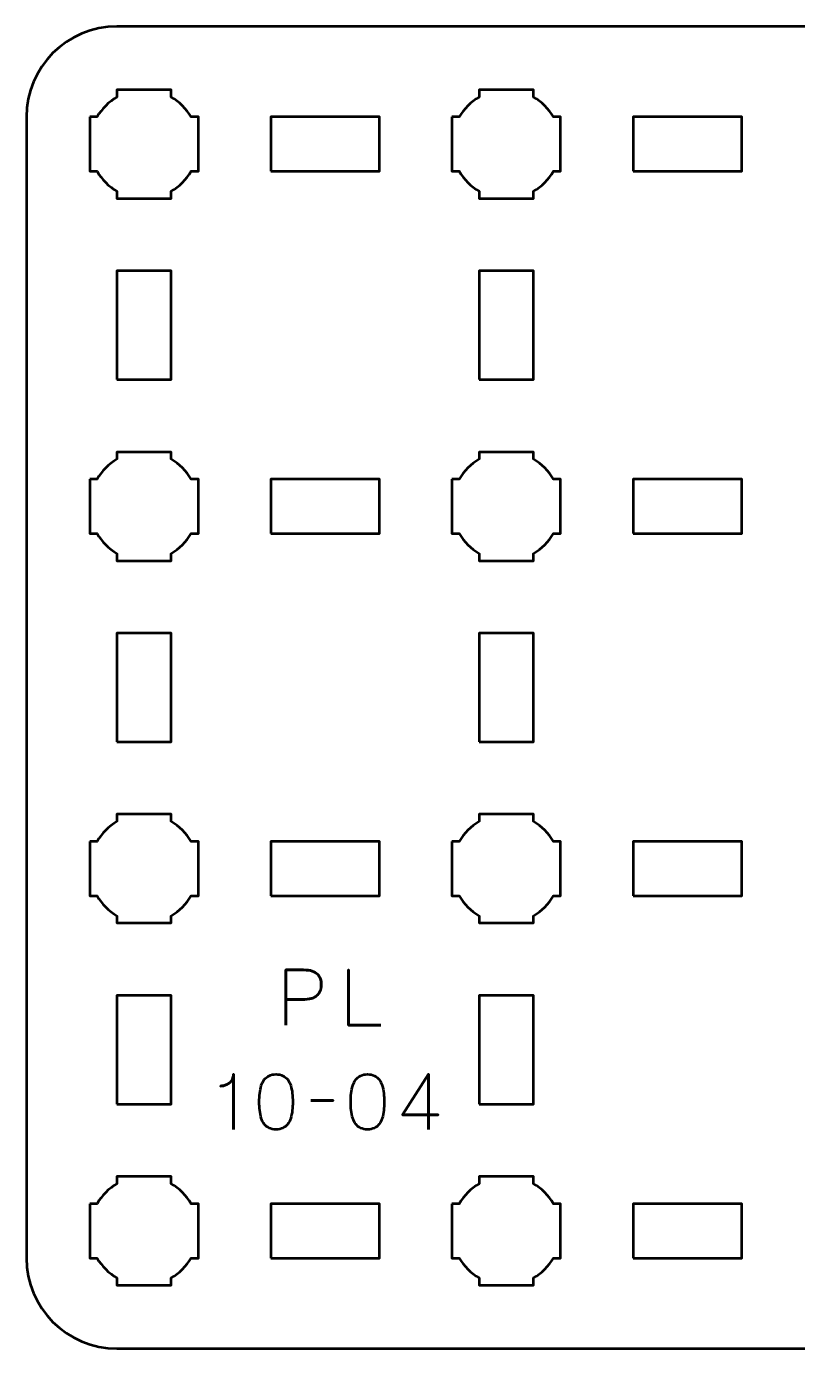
# Model space of a CAD drawing. Header units: centimetres. Extents: x -20.1 to -0.8, y -18.5 to -11.2.
# Drawn here: x -20.15 to -15.89, y -18.5 to -11.2 of the extents above; entities that cross this region are included whole.
import ezdxf

# ---------------------------------------------------------------- set-up
doc = ezdxf.new("R2010")
doc.units = ezdxf.units.CM
doc.header["$MEASUREMENT"] = 0
doc.layers.add('Layer 1', color=7, linetype='Continuous')

msp = doc.modelspace()

# ---------------------------------------------------------------- linework, layer by layer
at = {"layer": 'Layer 1', "lineweight": 53}
for points in [[(-18.8, -12), (-18.2, -12), (-18.2, -11.7), (-18.8, -11.7), (-18.8, -12)], [(-16.8, -12), (-16.2, -12), (-16.2, -11.7), (-16.8, -11.7), (-16.8, -12)], [(-19.65, -13.15), (-19.35, -13.15), (-19.35, -12.55), (-19.65, -12.55), (-19.65, -13.15)], [(-17.65, -13.15), (-17.35, -13.15), (-17.35, -12.55), (-17.65, -12.55), (-17.65, -13.15)], [(-18.8, -14), (-18.2, -14), (-18.2, -13.7), (-18.8, -13.7), (-18.8, -14)], [(-16.8, -14), (-16.2, -14), (-16.2, -13.7), (-16.8, -13.7), (-16.8, -14)], [(-19.65, -15.15), (-19.35, -15.15), (-19.35, -14.55), (-19.65, -14.55), (-19.65, -15.15)], [(-17.65, -15.15), (-17.35, -15.15), (-17.35, -14.55), (-17.65, -14.55), (-17.65, -15.15)], [(-18.8, -16), (-18.2, -16), (-18.2, -15.7), (-18.8, -15.7), (-18.8, -16)], [(-16.8, -16), (-16.2, -16), (-16.2, -15.7), (-16.8, -15.7), (-16.8, -16)], [(-19.65, -17.15), (-19.35, -17.15), (-19.35, -16.55), (-19.65, -16.55), (-19.65, -17.15)], [(-17.65, -17.15), (-17.35, -17.15), (-17.35, -16.55), (-17.65, -16.55), (-17.65, -17.15)], [(-18.8, -18), (-18.2, -18), (-18.2, -17.7), (-18.8, -17.7), (-18.8, -18)], [(-16.8, -18), (-16.2, -18), (-16.2, -17.7), (-16.8, -17.7), (-16.8, -18)]]:
    msp.add_lwpolyline(points, close=True, dxfattribs=at)
for points, knots in [([(-20.15, -18), (-20.15, -18), (-20.15, -11.7), (-20.15, -11.7), (-20.15, -11.7), (-20.15, -11.42391), (-19.92609, -11.2), (-19.65, -11.2), (-19.65, -11.2), (-19.65, -11.2), (-1.35, -11.2), (-1.35, -11.2), (-1.35, -11.2), (-1.07391, -11.2), (-0.85, -11.42391), (-0.85, -11.7), (-0.85, -11.7), (-0.85, -11.7), (-0.85, -18), (-0.85, -18), (-0.85, -18), (-0.85, -18.27609), (-1.07391, -18.5), (-1.35, -18.5), (-1.35, -18.5), (-1.35, -18.5), (-19.65, -18.5), (-19.65, -18.5), (-19.65, -18.5), (-19.92609, -18.5), (-20.15, -18.27609), (-20.15, -18)], [0, 0, 0, 0, 0.125, 0.125, 0.125, 0.125, 0.25, 0.25, 0.25, 0.25, 0.375, 0.375, 0.375, 0.375, 0.5, 0.5, 0.5, 0.5, 0.625, 0.625, 0.625, 0.625, 0.75, 0.75, 0.75, 0.75, 0.875, 0.875, 0.875, 0.875, 1, 1, 1, 1]), ([(-19.8, -11.7), (-19.8, -11.7), (-19.75985, -11.7), (-19.75985, -11.7), (-19.75985, -11.7), (-19.7335, -11.65447), (-19.69553, -11.6165), (-19.65, -11.59015), (-19.65, -11.59015), (-19.65, -11.59015), (-19.65, -11.55), (-19.65, -11.55), (-19.65, -11.55), (-19.65, -11.55), (-19.5, -11.55), (-19.5, -11.55), (-19.5, -11.55), (-19.5, -11.55), (-19.35, -11.55), (-19.35, -11.55), (-19.35, -11.55), (-19.35, -11.55), (-19.35, -11.59015), (-19.35, -11.59015), (-19.35, -11.59015), (-19.30447, -11.6165), (-19.2665, -11.65447), (-19.24015, -11.7), (-19.24015, -11.7), (-19.24015, -11.7), (-19.2, -11.7), (-19.2, -11.7), (-19.2, -11.7), (-19.2, -11.7), (-19.2, -11.85), (-19.2, -11.85), (-19.2, -11.85), (-19.2, -11.85), (-19.2, -12), (-19.2, -12), (-19.2, -12), (-19.2, -12), (-19.24015, -12), (-19.24015, -12), (-19.24015, -12), (-19.2665, -12.04553), (-19.30447, -12.0835), (-19.35, -12.10985), (-19.35, -12.10985), (-19.35, -12.10985), (-19.35, -12.15), (-19.35, -12.15), (-19.35, -12.15), (-19.35, -12.15), (-19.5, -12.15), (-19.5, -12.15), (-19.5, -12.15), (-19.5, -12.15), (-19.65, -12.15), (-19.65, -12.15), (-19.65, -12.15), (-19.65, -12.15), (-19.65, -12.10985), (-19.65, -12.10985), (-19.65, -12.10985), (-19.69553, -12.0835), (-19.7335, -12.04553), (-19.75985, -12), (-19.75985, -12), (-19.75985, -12), (-19.8, -12), (-19.8, -12), (-19.8, -12), (-19.8, -12), (-19.8, -11.85), (-19.8, -11.85), (-19.8, -11.85), (-19.8, -11.85), (-19.8, -11.7), (-19.8, -11.7)], [0, 0, 0, 0, 0.05, 0.05, 0.05, 0.05, 0.1, 0.1, 0.1, 0.1, 0.15, 0.15, 0.15, 0.15, 0.2, 0.2, 0.2, 0.2, 0.25, 0.25, 0.25, 0.25, 0.3, 0.3, 0.3, 0.3, 0.35, 0.35, 0.35, 0.35, 0.4, 0.4, 0.4, 0.4, 0.45, 0.45, 0.45, 0.45, 0.5, 0.5, 0.5, 0.5, 0.55, 0.55, 0.55, 0.55, 0.6, 0.6, 0.6, 0.6, 0.65, 0.65, 0.65, 0.65, 0.7, 0.7, 0.7, 0.7, 0.75, 0.75, 0.75, 0.75, 0.8, 0.8, 0.8, 0.8, 0.85, 0.85, 0.85, 0.85, 0.9, 0.9, 0.9, 0.9, 0.95, 0.95, 0.95, 0.95, 1, 1, 1, 1]), ([(-17.8, -11.7), (-17.8, -11.7), (-17.75985, -11.7), (-17.75985, -11.7), (-17.75985, -11.7), (-17.7335, -11.65447), (-17.69553, -11.6165), (-17.65, -11.59015), (-17.65, -11.59015), (-17.65, -11.59015), (-17.65, -11.55), (-17.65, -11.55), (-17.65, -11.55), (-17.65, -11.55), (-17.5, -11.55), (-17.5, -11.55), (-17.5, -11.55), (-17.5, -11.55), (-17.35, -11.55), (-17.35, -11.55), (-17.35, -11.55), (-17.35, -11.55), (-17.35, -11.59015), (-17.35, -11.59015), (-17.35, -11.59015), (-17.30447, -11.6165), (-17.2665, -11.65447), (-17.24015, -11.7), (-17.24015, -11.7), (-17.24015, -11.7), (-17.2, -11.7), (-17.2, -11.7), (-17.2, -11.7), (-17.2, -11.7), (-17.2, -11.85), (-17.2, -11.85), (-17.2, -11.85), (-17.2, -11.85), (-17.2, -12), (-17.2, -12), (-17.2, -12), (-17.2, -12), (-17.24015, -12), (-17.24015, -12), (-17.24015, -12), (-17.2665, -12.04553), (-17.30447, -12.0835), (-17.35, -12.10985), (-17.35, -12.10985), (-17.35, -12.10985), (-17.35, -12.15), (-17.35, -12.15), (-17.35, -12.15), (-17.35, -12.15), (-17.5, -12.15), (-17.5, -12.15), (-17.5, -12.15), (-17.5, -12.15), (-17.65, -12.15), (-17.65, -12.15), (-17.65, -12.15), (-17.65, -12.15), (-17.65, -12.10985), (-17.65, -12.10985), (-17.65, -12.10985), (-17.69553, -12.0835), (-17.7335, -12.04553), (-17.75985, -12), (-17.75985, -12), (-17.75985, -12), (-17.8, -12), (-17.8, -12), (-17.8, -12), (-17.8, -12), (-17.8, -11.85), (-17.8, -11.85), (-17.8, -11.85), (-17.8, -11.85), (-17.8, -11.7), (-17.8, -11.7)], [0, 0, 0, 0, 0.05, 0.05, 0.05, 0.05, 0.1, 0.1, 0.1, 0.1, 0.15, 0.15, 0.15, 0.15, 0.2, 0.2, 0.2, 0.2, 0.25, 0.25, 0.25, 0.25, 0.3, 0.3, 0.3, 0.3, 0.35, 0.35, 0.35, 0.35, 0.4, 0.4, 0.4, 0.4, 0.45, 0.45, 0.45, 0.45, 0.5, 0.5, 0.5, 0.5, 0.55, 0.55, 0.55, 0.55, 0.6, 0.6, 0.6, 0.6, 0.65, 0.65, 0.65, 0.65, 0.7, 0.7, 0.7, 0.7, 0.75, 0.75, 0.75, 0.75, 0.8, 0.8, 0.8, 0.8, 0.85, 0.85, 0.85, 0.85, 0.9, 0.9, 0.9, 0.9, 0.95, 0.95, 0.95, 0.95, 1, 1, 1, 1]), ([(-19.8, -13.7), (-19.8, -13.7), (-19.75985, -13.7), (-19.75985, -13.7), (-19.75985, -13.7), (-19.7335, -13.65447), (-19.69553, -13.6165), (-19.65, -13.59015), (-19.65, -13.59015), (-19.65, -13.59015), (-19.65, -13.55), (-19.65, -13.55), (-19.65, -13.55), (-19.65, -13.55), (-19.5, -13.55), (-19.5, -13.55), (-19.5, -13.55), (-19.5, -13.55), (-19.35, -13.55), (-19.35, -13.55), (-19.35, -13.55), (-19.35, -13.55), (-19.35, -13.59015), (-19.35, -13.59015), (-19.35, -13.59015), (-19.30447, -13.6165), (-19.2665, -13.65447), (-19.24015, -13.7), (-19.24015, -13.7), (-19.24015, -13.7), (-19.2, -13.7), (-19.2, -13.7), (-19.2, -13.7), (-19.2, -13.7), (-19.2, -13.85), (-19.2, -13.85), (-19.2, -13.85), (-19.2, -13.85), (-19.2, -14), (-19.2, -14), (-19.2, -14), (-19.2, -14), (-19.24015, -14), (-19.24015, -14), (-19.24015, -14), (-19.2665, -14.04553), (-19.30447, -14.0835), (-19.35, -14.10985), (-19.35, -14.10985), (-19.35, -14.10985), (-19.35, -14.15), (-19.35, -14.15), (-19.35, -14.15), (-19.35, -14.15), (-19.5, -14.15), (-19.5, -14.15), (-19.5, -14.15), (-19.5, -14.15), (-19.65, -14.15), (-19.65, -14.15), (-19.65, -14.15), (-19.65, -14.15), (-19.65, -14.10985), (-19.65, -14.10985), (-19.65, -14.10985), (-19.69553, -14.0835), (-19.7335, -14.04553), (-19.75985, -14), (-19.75985, -14), (-19.75985, -14), (-19.8, -14), (-19.8, -14), (-19.8, -14), (-19.8, -14), (-19.8, -13.85), (-19.8, -13.85), (-19.8, -13.85), (-19.8, -13.85), (-19.8, -13.7), (-19.8, -13.7)], [0, 0, 0, 0, 0.05, 0.05, 0.05, 0.05, 0.1, 0.1, 0.1, 0.1, 0.15, 0.15, 0.15, 0.15, 0.2, 0.2, 0.2, 0.2, 0.25, 0.25, 0.25, 0.25, 0.3, 0.3, 0.3, 0.3, 0.35, 0.35, 0.35, 0.35, 0.4, 0.4, 0.4, 0.4, 0.45, 0.45, 0.45, 0.45, 0.5, 0.5, 0.5, 0.5, 0.55, 0.55, 0.55, 0.55, 0.6, 0.6, 0.6, 0.6, 0.65, 0.65, 0.65, 0.65, 0.7, 0.7, 0.7, 0.7, 0.75, 0.75, 0.75, 0.75, 0.8, 0.8, 0.8, 0.8, 0.85, 0.85, 0.85, 0.85, 0.9, 0.9, 0.9, 0.9, 0.95, 0.95, 0.95, 0.95, 1, 1, 1, 1]), ([(-17.8, -13.7), (-17.8, -13.7), (-17.75985, -13.7), (-17.75985, -13.7), (-17.75985, -13.7), (-17.7335, -13.65447), (-17.69553, -13.6165), (-17.65, -13.59015), (-17.65, -13.59015), (-17.65, -13.59015), (-17.65, -13.55), (-17.65, -13.55), (-17.65, -13.55), (-17.65, -13.55), (-17.5, -13.55), (-17.5, -13.55), (-17.5, -13.55), (-17.5, -13.55), (-17.35, -13.55), (-17.35, -13.55), (-17.35, -13.55), (-17.35, -13.55), (-17.35, -13.59015), (-17.35, -13.59015), (-17.35, -13.59015), (-17.30447, -13.6165), (-17.2665, -13.65447), (-17.24015, -13.7), (-17.24015, -13.7), (-17.24015, -13.7), (-17.2, -13.7), (-17.2, -13.7), (-17.2, -13.7), (-17.2, -13.7), (-17.2, -13.85), (-17.2, -13.85), (-17.2, -13.85), (-17.2, -13.85), (-17.2, -14), (-17.2, -14), (-17.2, -14), (-17.2, -14), (-17.24015, -14), (-17.24015, -14), (-17.24015, -14), (-17.2665, -14.04553), (-17.30447, -14.0835), (-17.35, -14.10985), (-17.35, -14.10985), (-17.35, -14.10985), (-17.35, -14.15), (-17.35, -14.15), (-17.35, -14.15), (-17.35, -14.15), (-17.5, -14.15), (-17.5, -14.15), (-17.5, -14.15), (-17.5, -14.15), (-17.65, -14.15), (-17.65, -14.15), (-17.65, -14.15), (-17.65, -14.15), (-17.65, -14.10985), (-17.65, -14.10985), (-17.65, -14.10985), (-17.69553, -14.0835), (-17.7335, -14.04553), (-17.75985, -14), (-17.75985, -14), (-17.75985, -14), (-17.8, -14), (-17.8, -14), (-17.8, -14), (-17.8, -14), (-17.8, -13.85), (-17.8, -13.85), (-17.8, -13.85), (-17.8, -13.85), (-17.8, -13.7), (-17.8, -13.7)], [0, 0, 0, 0, 0.05, 0.05, 0.05, 0.05, 0.1, 0.1, 0.1, 0.1, 0.15, 0.15, 0.15, 0.15, 0.2, 0.2, 0.2, 0.2, 0.25, 0.25, 0.25, 0.25, 0.3, 0.3, 0.3, 0.3, 0.35, 0.35, 0.35, 0.35, 0.4, 0.4, 0.4, 0.4, 0.45, 0.45, 0.45, 0.45, 0.5, 0.5, 0.5, 0.5, 0.55, 0.55, 0.55, 0.55, 0.6, 0.6, 0.6, 0.6, 0.65, 0.65, 0.65, 0.65, 0.7, 0.7, 0.7, 0.7, 0.75, 0.75, 0.75, 0.75, 0.8, 0.8, 0.8, 0.8, 0.85, 0.85, 0.85, 0.85, 0.9, 0.9, 0.9, 0.9, 0.95, 0.95, 0.95, 0.95, 1, 1, 1, 1]), ([(-19.8, -15.7), (-19.8, -15.7), (-19.75985, -15.7), (-19.75985, -15.7), (-19.75985, -15.7), (-19.7335, -15.65447), (-19.69553, -15.6165), (-19.65, -15.59015), (-19.65, -15.59015), (-19.65, -15.59015), (-19.65, -15.55), (-19.65, -15.55), (-19.65, -15.55), (-19.65, -15.55), (-19.5, -15.55), (-19.5, -15.55), (-19.5, -15.55), (-19.5, -15.55), (-19.35, -15.55), (-19.35, -15.55), (-19.35, -15.55), (-19.35, -15.55), (-19.35, -15.59015), (-19.35, -15.59015), (-19.35, -15.59015), (-19.30447, -15.6165), (-19.2665, -15.65447), (-19.24015, -15.7), (-19.24015, -15.7), (-19.24015, -15.7), (-19.2, -15.7), (-19.2, -15.7), (-19.2, -15.7), (-19.2, -15.7), (-19.2, -15.85), (-19.2, -15.85), (-19.2, -15.85), (-19.2, -15.85), (-19.2, -16), (-19.2, -16), (-19.2, -16), (-19.2, -16), (-19.24015, -16), (-19.24015, -16), (-19.24015, -16), (-19.2665, -16.04553), (-19.30447, -16.0835), (-19.35, -16.10985), (-19.35, -16.10985), (-19.35, -16.10985), (-19.35, -16.15), (-19.35, -16.15), (-19.35, -16.15), (-19.35, -16.15), (-19.5, -16.15), (-19.5, -16.15), (-19.5, -16.15), (-19.5, -16.15), (-19.65, -16.15), (-19.65, -16.15), (-19.65, -16.15), (-19.65, -16.15), (-19.65, -16.10985), (-19.65, -16.10985), (-19.65, -16.10985), (-19.69553, -16.0835), (-19.7335, -16.04553), (-19.75985, -16), (-19.75985, -16), (-19.75985, -16), (-19.8, -16), (-19.8, -16), (-19.8, -16), (-19.8, -16), (-19.8, -15.85), (-19.8, -15.85), (-19.8, -15.85), (-19.8, -15.85), (-19.8, -15.7), (-19.8, -15.7)], [0, 0, 0, 0, 0.05, 0.05, 0.05, 0.05, 0.1, 0.1, 0.1, 0.1, 0.15, 0.15, 0.15, 0.15, 0.2, 0.2, 0.2, 0.2, 0.25, 0.25, 0.25, 0.25, 0.3, 0.3, 0.3, 0.3, 0.35, 0.35, 0.35, 0.35, 0.4, 0.4, 0.4, 0.4, 0.45, 0.45, 0.45, 0.45, 0.5, 0.5, 0.5, 0.5, 0.55, 0.55, 0.55, 0.55, 0.6, 0.6, 0.6, 0.6, 0.65, 0.65, 0.65, 0.65, 0.7, 0.7, 0.7, 0.7, 0.75, 0.75, 0.75, 0.75, 0.8, 0.8, 0.8, 0.8, 0.85, 0.85, 0.85, 0.85, 0.9, 0.9, 0.9, 0.9, 0.95, 0.95, 0.95, 0.95, 1, 1, 1, 1]), ([(-17.8, -15.7), (-17.8, -15.7), (-17.75985, -15.7), (-17.75985, -15.7), (-17.75985, -15.7), (-17.7335, -15.65447), (-17.69553, -15.6165), (-17.65, -15.59015), (-17.65, -15.59015), (-17.65, -15.59015), (-17.65, -15.55), (-17.65, -15.55), (-17.65, -15.55), (-17.65, -15.55), (-17.5, -15.55), (-17.5, -15.55), (-17.5, -15.55), (-17.5, -15.55), (-17.35, -15.55), (-17.35, -15.55), (-17.35, -15.55), (-17.35, -15.55), (-17.35, -15.59015), (-17.35, -15.59015), (-17.35, -15.59015), (-17.30447, -15.6165), (-17.2665, -15.65447), (-17.24015, -15.7), (-17.24015, -15.7), (-17.24015, -15.7), (-17.2, -15.7), (-17.2, -15.7), (-17.2, -15.7), (-17.2, -15.7), (-17.2, -15.85), (-17.2, -15.85), (-17.2, -15.85), (-17.2, -15.85), (-17.2, -16), (-17.2, -16), (-17.2, -16), (-17.2, -16), (-17.24015, -16), (-17.24015, -16), (-17.24015, -16), (-17.2665, -16.04553), (-17.30447, -16.0835), (-17.35, -16.10985), (-17.35, -16.10985), (-17.35, -16.10985), (-17.35, -16.15), (-17.35, -16.15), (-17.35, -16.15), (-17.35, -16.15), (-17.5, -16.15), (-17.5, -16.15), (-17.5, -16.15), (-17.5, -16.15), (-17.65, -16.15), (-17.65, -16.15), (-17.65, -16.15), (-17.65, -16.15), (-17.65, -16.10985), (-17.65, -16.10985), (-17.65, -16.10985), (-17.69553, -16.0835), (-17.7335, -16.04553), (-17.75985, -16), (-17.75985, -16), (-17.75985, -16), (-17.8, -16), (-17.8, -16), (-17.8, -16), (-17.8, -16), (-17.8, -15.85), (-17.8, -15.85), (-17.8, -15.85), (-17.8, -15.85), (-17.8, -15.7), (-17.8, -15.7)], [0, 0, 0, 0, 0.05, 0.05, 0.05, 0.05, 0.1, 0.1, 0.1, 0.1, 0.15, 0.15, 0.15, 0.15, 0.2, 0.2, 0.2, 0.2, 0.25, 0.25, 0.25, 0.25, 0.3, 0.3, 0.3, 0.3, 0.35, 0.35, 0.35, 0.35, 0.4, 0.4, 0.4, 0.4, 0.45, 0.45, 0.45, 0.45, 0.5, 0.5, 0.5, 0.5, 0.55, 0.55, 0.55, 0.55, 0.6, 0.6, 0.6, 0.6, 0.65, 0.65, 0.65, 0.65, 0.7, 0.7, 0.7, 0.7, 0.75, 0.75, 0.75, 0.75, 0.8, 0.8, 0.8, 0.8, 0.85, 0.85, 0.85, 0.85, 0.9, 0.9, 0.9, 0.9, 0.95, 0.95, 0.95, 0.95, 1, 1, 1, 1]), ([(-19.8, -17.7), (-19.8, -17.7), (-19.75985, -17.7), (-19.75985, -17.7), (-19.75985, -17.7), (-19.7335, -17.65447), (-19.69553, -17.6165), (-19.65, -17.59015), (-19.65, -17.59015), (-19.65, -17.59015), (-19.65, -17.55), (-19.65, -17.55), (-19.65, -17.55), (-19.65, -17.55), (-19.5, -17.55), (-19.5, -17.55), (-19.5, -17.55), (-19.5, -17.55), (-19.35, -17.55), (-19.35, -17.55), (-19.35, -17.55), (-19.35, -17.55), (-19.35, -17.59015), (-19.35, -17.59015), (-19.35, -17.59015), (-19.30447, -17.6165), (-19.2665, -17.65447), (-19.24015, -17.7), (-19.24015, -17.7), (-19.24015, -17.7), (-19.2, -17.7), (-19.2, -17.7), (-19.2, -17.7), (-19.2, -17.7), (-19.2, -17.85), (-19.2, -17.85), (-19.2, -17.85), (-19.2, -17.85), (-19.2, -18), (-19.2, -18), (-19.2, -18), (-19.2, -18), (-19.24015, -18), (-19.24015, -18), (-19.24015, -18), (-19.2665, -18.04553), (-19.30447, -18.0835), (-19.35, -18.10985), (-19.35, -18.10985), (-19.35, -18.10985), (-19.35, -18.15), (-19.35, -18.15), (-19.35, -18.15), (-19.35, -18.15), (-19.5, -18.15), (-19.5, -18.15), (-19.5, -18.15), (-19.5, -18.15), (-19.65, -18.15), (-19.65, -18.15), (-19.65, -18.15), (-19.65, -18.15), (-19.65, -18.10985), (-19.65, -18.10985), (-19.65, -18.10985), (-19.69553, -18.0835), (-19.7335, -18.04553), (-19.75985, -18), (-19.75985, -18), (-19.75985, -18), (-19.8, -18), (-19.8, -18), (-19.8, -18), (-19.8, -18), (-19.8, -17.85), (-19.8, -17.85), (-19.8, -17.85), (-19.8, -17.85), (-19.8, -17.7), (-19.8, -17.7)], [0, 0, 0, 0, 0.05, 0.05, 0.05, 0.05, 0.1, 0.1, 0.1, 0.1, 0.15, 0.15, 0.15, 0.15, 0.2, 0.2, 0.2, 0.2, 0.25, 0.25, 0.25, 0.25, 0.3, 0.3, 0.3, 0.3, 0.35, 0.35, 0.35, 0.35, 0.4, 0.4, 0.4, 0.4, 0.45, 0.45, 0.45, 0.45, 0.5, 0.5, 0.5, 0.5, 0.55, 0.55, 0.55, 0.55, 0.6, 0.6, 0.6, 0.6, 0.65, 0.65, 0.65, 0.65, 0.7, 0.7, 0.7, 0.7, 0.75, 0.75, 0.75, 0.75, 0.8, 0.8, 0.8, 0.8, 0.85, 0.85, 0.85, 0.85, 0.9, 0.9, 0.9, 0.9, 0.95, 0.95, 0.95, 0.95, 1, 1, 1, 1]), ([(-17.8, -17.7), (-17.8, -17.7), (-17.75985, -17.7), (-17.75985, -17.7), (-17.75985, -17.7), (-17.7335, -17.65447), (-17.69553, -17.6165), (-17.65, -17.59015), (-17.65, -17.59015), (-17.65, -17.59015), (-17.65, -17.55), (-17.65, -17.55), (-17.65, -17.55), (-17.65, -17.55), (-17.5, -17.55), (-17.5, -17.55), (-17.5, -17.55), (-17.5, -17.55), (-17.35, -17.55), (-17.35, -17.55), (-17.35, -17.55), (-17.35, -17.55), (-17.35, -17.59015), (-17.35, -17.59015), (-17.35, -17.59015), (-17.30447, -17.6165), (-17.2665, -17.65447), (-17.24015, -17.7), (-17.24015, -17.7), (-17.24015, -17.7), (-17.2, -17.7), (-17.2, -17.7), (-17.2, -17.7), (-17.2, -17.7), (-17.2, -17.85), (-17.2, -17.85), (-17.2, -17.85), (-17.2, -17.85), (-17.2, -18), (-17.2, -18), (-17.2, -18), (-17.2, -18), (-17.24015, -18), (-17.24015, -18), (-17.24015, -18), (-17.2665, -18.04553), (-17.30447, -18.0835), (-17.35, -18.10985), (-17.35, -18.10985), (-17.35, -18.10985), (-17.35, -18.15), (-17.35, -18.15), (-17.35, -18.15), (-17.35, -18.15), (-17.5, -18.15), (-17.5, -18.15), (-17.5, -18.15), (-17.5, -18.15), (-17.65, -18.15), (-17.65, -18.15), (-17.65, -18.15), (-17.65, -18.15), (-17.65, -18.10985), (-17.65, -18.10985), (-17.65, -18.10985), (-17.69553, -18.0835), (-17.7335, -18.04553), (-17.75985, -18), (-17.75985, -18), (-17.75985, -18), (-17.8, -18), (-17.8, -18), (-17.8, -18), (-17.8, -18), (-17.8, -17.85), (-17.8, -17.85), (-17.8, -17.85), (-17.8, -17.85), (-17.8, -17.7), (-17.8, -17.7)], [0, 0, 0, 0, 0.05, 0.05, 0.05, 0.05, 0.1, 0.1, 0.1, 0.1, 0.15, 0.15, 0.15, 0.15, 0.2, 0.2, 0.2, 0.2, 0.25, 0.25, 0.25, 0.25, 0.3, 0.3, 0.3, 0.3, 0.35, 0.35, 0.35, 0.35, 0.4, 0.4, 0.4, 0.4, 0.45, 0.45, 0.45, 0.45, 0.5, 0.5, 0.5, 0.5, 0.55, 0.55, 0.55, 0.55, 0.6, 0.6, 0.6, 0.6, 0.65, 0.65, 0.65, 0.65, 0.7, 0.7, 0.7, 0.7, 0.75, 0.75, 0.75, 0.75, 0.8, 0.8, 0.8, 0.8, 0.85, 0.85, 0.85, 0.85, 0.9, 0.9, 0.9, 0.9, 0.95, 0.95, 0.95, 0.95, 1, 1, 1, 1])]:
    msp.add_open_spline(points, degree=3, knots=knots, dxfattribs=at)
at = {"layer": 'Layer 1', "color": 5, "lineweight": 53}
for points, knots in [([(-18.71717, -16.71494), (-18.71717, -16.71494), (-18.71717, -16.40972), (-18.71717, -16.40972), (-18.71717, -16.40972), (-18.71717, -16.40972), (-18.6198, -16.40972), (-18.6198, -16.40972), (-18.6198, -16.40972), (-18.60033, -16.40979), (-18.58432, -16.41198), (-18.57169, -16.41621), (-18.57169, -16.41621), (-18.55913, -16.42037), (-18.54925, -16.42616), (-18.54212, -16.4335), (-18.54212, -16.4335), (-18.535, -16.44076), (-18.52992, -16.44909), (-18.52681, -16.45847), (-18.52681, -16.45847), (-18.52378, -16.46786), (-18.52202, -16.47766), (-18.52159, -16.48804), (-18.52159, -16.48804), (-18.5211, -16.49841), (-18.5223, -16.50857), (-18.52512, -16.51844), (-18.52512, -16.51844), (-18.52801, -16.52832), (-18.53288, -16.53728), (-18.53987, -16.54533), (-18.53987, -16.54533), (-18.54678, -16.55337), (-18.55616, -16.55979), (-18.56795, -16.56452), (-18.56795, -16.56452), (-18.57973, -16.56931), (-18.59433, -16.57171), (-18.61176, -16.57185), (-18.61176, -16.57185), (-18.61176, -16.57185), (-18.71717, -16.57185), (-18.71717, -16.57185), (-18.71717, -16.57185), (-18.71717, -16.57185), (-18.61176, -16.57185), (-18.61176, -16.57185), (-18.61176, -16.57185), (-18.59469, -16.57171), (-18.58022, -16.56931), (-18.56851, -16.56452), (-18.56851, -16.56452), (-18.55673, -16.55979), (-18.54734, -16.55337), (-18.54029, -16.54533), (-18.54029, -16.54533), (-18.5333, -16.53728), (-18.52829, -16.52832), (-18.52533, -16.51844), (-18.52533, -16.51844), (-18.52237, -16.50857), (-18.5211, -16.49841), (-18.52159, -16.48804), (-18.52159, -16.48804), (-18.52202, -16.47766), (-18.52378, -16.46786), (-18.52695, -16.45847), (-18.52695, -16.45847), (-18.53006, -16.44909), (-18.53528, -16.44076), (-18.54241, -16.4335), (-18.54241, -16.4335), (-18.5496, -16.42616), (-18.55948, -16.42037), (-18.57204, -16.41621), (-18.57204, -16.41621), (-18.58467, -16.41198), (-18.60054, -16.40979), (-18.6198, -16.40972), (-18.6198, -16.40972), (-18.6198, -16.40972), (-18.71717, -16.40972), (-18.71717, -16.40972), (-18.71717, -16.40972), (-18.71717, -16.40972), (-18.71717, -16.71494), (-18.71717, -16.71494)], [0, 0, 0, 0, 0.0454545, 0.0454545, 0.0454545, 0.0454545, 0.0909091, 0.0909091, 0.0909091, 0.0909091, 0.1363636, 0.1363636, 0.1363636, 0.1363636, 0.1818182, 0.1818182, 0.1818182, 0.1818182, 0.2272727, 0.2272727, 0.2272727, 0.2272727, 0.2727273, 0.2727273, 0.2727273, 0.2727273, 0.3181818, 0.3181818, 0.3181818, 0.3181818, 0.3636364, 0.3636364, 0.3636364, 0.3636364, 0.4090909, 0.4090909, 0.4090909, 0.4090909, 0.4545455, 0.4545455, 0.4545455, 0.4545455, 0.5, 0.5, 0.5, 0.5, 0.5454545, 0.5454545, 0.5454545, 0.5454545, 0.5909091, 0.5909091, 0.5909091, 0.5909091, 0.6363636, 0.6363636, 0.6363636, 0.6363636, 0.6818182, 0.6818182, 0.6818182, 0.6818182, 0.7272727, 0.7272727, 0.7272727, 0.7272727, 0.7727273, 0.7727273, 0.7727273, 0.7727273, 0.8181818, 0.8181818, 0.8181818, 0.8181818, 0.8636364, 0.8636364, 0.8636364, 0.8636364, 0.9090909, 0.9090909, 0.9090909, 0.9090909, 0.9545455, 0.9545455, 0.9545455, 0.9545455, 1, 1, 1, 1]), ([(-18.19267, -16.71494), (-18.19267, -16.71494), (-18.37089, -16.71494), (-18.37089, -16.71494), (-18.37089, -16.71494), (-18.37089, -16.71494), (-18.37089, -16.40972), (-18.37089, -16.40972), (-18.37089, -16.40972), (-18.37089, -16.40972), (-18.37089, -16.71494), (-18.37089, -16.71494), (-18.37089, -16.71494), (-18.37089, -16.71494), (-18.19267, -16.71494), (-18.19267, -16.71494)], [0, 0, 0, 0, 0.25, 0.25, 0.25, 0.25, 0.5, 0.5, 0.5, 0.5, 0.75, 0.75, 0.75, 0.75, 1, 1, 1, 1]), ([(-19.0063, -17.29025), (-19.0063, -17.29025), (-19.0063, -16.98503), (-19.0063, -16.98503), (-19.0063, -16.98503), (-19.00637, -16.9954), (-19.00821, -17.00429), (-19.01174, -17.0117), (-19.01174, -17.0117), (-19.01519, -17.01918), (-19.01978, -17.02532), (-19.02542, -17.03025), (-19.02542, -17.03025), (-19.03107, -17.03519), (-19.03714, -17.03914), (-19.04363, -17.04211), (-19.04363, -17.04211), (-19.05012, -17.045), (-19.0564, -17.04719), (-19.06247, -17.04853), (-19.06247, -17.04853), (-19.0686, -17.04994), (-19.07383, -17.05079), (-19.07827, -17.05107), (-19.07827, -17.05107), (-19.07383, -17.05079), (-19.0686, -17.04994), (-19.06247, -17.04853), (-19.06247, -17.04853), (-19.0564, -17.04719), (-19.05012, -17.045), (-19.04363, -17.04211), (-19.04363, -17.04211), (-19.03714, -17.03914), (-19.03107, -17.03519), (-19.02542, -17.03025), (-19.02542, -17.03025), (-19.01978, -17.02532), (-19.01519, -17.01918), (-19.01174, -17.0117), (-19.01174, -17.0117), (-19.00821, -17.00429), (-19.00637, -16.9954), (-19.0063, -16.98503), (-19.0063, -16.98503), (-19.0063, -16.98503), (-19.0063, -17.29025), (-19.0063, -17.29025)], [0, 0, 0, 0, 0.0833333, 0.0833333, 0.0833333, 0.0833333, 0.1666667, 0.1666667, 0.1666667, 0.1666667, 0.25, 0.25, 0.25, 0.25, 0.3333333, 0.3333333, 0.3333333, 0.3333333, 0.4166667, 0.4166667, 0.4166667, 0.4166667, 0.5, 0.5, 0.5, 0.5, 0.5833333, 0.5833333, 0.5833333, 0.5833333, 0.6666667, 0.6666667, 0.6666667, 0.6666667, 0.75, 0.75, 0.75, 0.75, 0.8333333, 0.8333333, 0.8333333, 0.8333333, 0.9166667, 0.9166667, 0.9166667, 0.9166667, 1, 1, 1, 1]), ([(-18.77178, -17.29025), (-18.75697, -17.29018), (-18.7442, -17.28757), (-18.73354, -17.28249), (-18.73354, -17.28249), (-18.72296, -17.27741), (-18.71414, -17.27014), (-18.70709, -17.2609), (-18.70709, -17.2609), (-18.7001, -17.25159), (-18.6946, -17.24058), (-18.69051, -17.22788), (-18.69051, -17.22788), (-18.68648, -17.21518), (-18.68359, -17.20128), (-18.68197, -17.18604), (-18.68197, -17.18604), (-18.68027, -17.1708), (-18.67943, -17.15478), (-18.6795, -17.13785), (-18.6795, -17.13785), (-18.67943, -17.12099), (-18.68027, -17.10497), (-18.68197, -17.0898), (-18.68197, -17.0898), (-18.68359, -17.07463), (-18.68648, -17.06066), (-18.69051, -17.04796), (-18.69051, -17.04796), (-18.6946, -17.03533), (-18.7001, -17.02433), (-18.70709, -17.01494), (-18.70709, -17.01494), (-18.71414, -17.00563), (-18.72296, -16.99836), (-18.73354, -16.99328), (-18.73354, -16.99328), (-18.7442, -16.98813), (-18.75697, -16.98552), (-18.77178, -16.98545), (-18.77178, -16.98545), (-18.7866, -16.98552), (-18.79937, -16.98813), (-18.81003, -16.99328), (-18.81003, -16.99328), (-18.82061, -16.99836), (-18.82943, -17.00563), (-18.83648, -17.01494), (-18.83648, -17.01494), (-18.84347, -17.02433), (-18.84897, -17.03533), (-18.85306, -17.04796), (-18.85306, -17.04796), (-18.85709, -17.06066), (-18.85998, -17.07463), (-18.8616, -17.0898), (-18.8616, -17.0898), (-18.86329, -17.10497), (-18.86414, -17.12099), (-18.86407, -17.13785), (-18.86407, -17.13785), (-18.86414, -17.15478), (-18.86329, -17.1708), (-18.8616, -17.18604), (-18.8616, -17.18604), (-18.85998, -17.20128), (-18.85709, -17.21518), (-18.85306, -17.22788), (-18.85306, -17.22788), (-18.84897, -17.24058), (-18.84347, -17.25159), (-18.83648, -17.2609), (-18.83648, -17.2609), (-18.82943, -17.27014), (-18.82061, -17.27741), (-18.81003, -17.28249), (-18.81003, -17.28249), (-18.79937, -17.28757), (-18.7866, -17.29018), (-18.77178, -17.29025)], [0, 0, 0, 0, 0.05, 0.05, 0.05, 0.05, 0.1, 0.1, 0.1, 0.1, 0.15, 0.15, 0.15, 0.15, 0.2, 0.2, 0.2, 0.2, 0.25, 0.25, 0.25, 0.25, 0.3, 0.3, 0.3, 0.3, 0.35, 0.35, 0.35, 0.35, 0.4, 0.4, 0.4, 0.4, 0.45, 0.45, 0.45, 0.45, 0.5, 0.5, 0.5, 0.5, 0.55, 0.55, 0.55, 0.55, 0.6, 0.6, 0.6, 0.6, 0.65, 0.65, 0.65, 0.65, 0.7, 0.7, 0.7, 0.7, 0.75, 0.75, 0.75, 0.75, 0.8, 0.8, 0.8, 0.8, 0.85, 0.85, 0.85, 0.85, 0.9, 0.9, 0.9, 0.9, 0.95, 0.95, 0.95, 0.95, 1, 1, 1, 1]), ([(-18.77178, -17.29025), (-18.75697, -17.29018), (-18.7442, -17.28757), (-18.73354, -17.28249), (-18.73354, -17.28249), (-18.72296, -17.27741), (-18.71414, -17.27014), (-18.70709, -17.2609), (-18.70709, -17.2609), (-18.7001, -17.25159), (-18.6946, -17.24058), (-18.69051, -17.22788), (-18.69051, -17.22788), (-18.68648, -17.21518), (-18.68359, -17.20128), (-18.68197, -17.18604), (-18.68197, -17.18604), (-18.68027, -17.1708), (-18.67943, -17.15478), (-18.6795, -17.13785), (-18.6795, -17.13785), (-18.67943, -17.12099), (-18.68027, -17.10497), (-18.68197, -17.0898), (-18.68197, -17.0898), (-18.68359, -17.07463), (-18.68648, -17.06066), (-18.69051, -17.04796), (-18.69051, -17.04796), (-18.6946, -17.03533), (-18.7001, -17.02433), (-18.70709, -17.01494), (-18.70709, -17.01494), (-18.71414, -17.00563), (-18.72296, -16.99836), (-18.73354, -16.99328), (-18.73354, -16.99328), (-18.7442, -16.98813), (-18.75697, -16.98552), (-18.77178, -16.98545), (-18.77178, -16.98545), (-18.7866, -16.98552), (-18.79937, -16.98813), (-18.81003, -16.99328), (-18.81003, -16.99328), (-18.82061, -16.99836), (-18.82943, -17.00563), (-18.83648, -17.01494), (-18.83648, -17.01494), (-18.84347, -17.02433), (-18.84897, -17.03533), (-18.85306, -17.04796), (-18.85306, -17.04796), (-18.85709, -17.06066), (-18.85998, -17.07463), (-18.8616, -17.0898), (-18.8616, -17.0898), (-18.86329, -17.10497), (-18.86414, -17.12099), (-18.86407, -17.13785), (-18.86407, -17.13785), (-18.86414, -17.15478), (-18.86329, -17.1708), (-18.8616, -17.18604), (-18.8616, -17.18604), (-18.85998, -17.20128), (-18.85709, -17.21518), (-18.85306, -17.22788), (-18.85306, -17.22788), (-18.84897, -17.24058), (-18.84347, -17.25159), (-18.83648, -17.2609), (-18.83648, -17.2609), (-18.82943, -17.27014), (-18.82061, -17.27741), (-18.81003, -17.28249), (-18.81003, -17.28249), (-18.79937, -17.28757), (-18.7866, -17.29018), (-18.77178, -17.29025)], [0, 0, 0, 0, 0.05, 0.05, 0.05, 0.05, 0.1, 0.1, 0.1, 0.1, 0.15, 0.15, 0.15, 0.15, 0.2, 0.2, 0.2, 0.2, 0.25, 0.25, 0.25, 0.25, 0.3, 0.3, 0.3, 0.3, 0.35, 0.35, 0.35, 0.35, 0.4, 0.4, 0.4, 0.4, 0.45, 0.45, 0.45, 0.45, 0.5, 0.5, 0.5, 0.5, 0.55, 0.55, 0.55, 0.55, 0.6, 0.6, 0.6, 0.6, 0.65, 0.65, 0.65, 0.65, 0.7, 0.7, 0.7, 0.7, 0.75, 0.75, 0.75, 0.75, 0.8, 0.8, 0.8, 0.8, 0.85, 0.85, 0.85, 0.85, 0.9, 0.9, 0.9, 0.9, 0.95, 0.95, 0.95, 0.95, 1, 1, 1, 1]), ([(-18.26675, -17.29025), (-18.25194, -17.29018), (-18.23917, -17.28757), (-18.22851, -17.28249), (-18.22851, -17.28249), (-18.21793, -17.27741), (-18.20911, -17.27014), (-18.20206, -17.2609), (-18.20206, -17.2609), (-18.19507, -17.25159), (-18.18957, -17.24058), (-18.18548, -17.22788), (-18.18548, -17.22788), (-18.18145, -17.21518), (-18.17856, -17.20128), (-18.17694, -17.18604), (-18.17694, -17.18604), (-18.17524, -17.1708), (-18.1744, -17.15478), (-18.17447, -17.13785), (-18.17447, -17.13785), (-18.1744, -17.12099), (-18.17524, -17.10497), (-18.17694, -17.0898), (-18.17694, -17.0898), (-18.17856, -17.07463), (-18.18145, -17.06066), (-18.18548, -17.04796), (-18.18548, -17.04796), (-18.18957, -17.03533), (-18.19507, -17.02433), (-18.20206, -17.01494), (-18.20206, -17.01494), (-18.20911, -17.00563), (-18.21793, -16.99836), (-18.22851, -16.99328), (-18.22851, -16.99328), (-18.23917, -16.98813), (-18.25194, -16.98552), (-18.26675, -16.98545), (-18.26675, -16.98545), (-18.28157, -16.98552), (-18.29434, -16.98813), (-18.305, -16.99328), (-18.305, -16.99328), (-18.31558, -16.99836), (-18.3244, -17.00563), (-18.33145, -17.01494), (-18.33145, -17.01494), (-18.33844, -17.02433), (-18.34394, -17.03533), (-18.34803, -17.04796), (-18.34803, -17.04796), (-18.35206, -17.06066), (-18.35495, -17.07463), (-18.35657, -17.0898), (-18.35657, -17.0898), (-18.35826, -17.10497), (-18.35911, -17.12099), (-18.35904, -17.13785), (-18.35904, -17.13785), (-18.35911, -17.15478), (-18.35826, -17.1708), (-18.35657, -17.18604), (-18.35657, -17.18604), (-18.35495, -17.20128), (-18.35206, -17.21518), (-18.34803, -17.22788), (-18.34803, -17.22788), (-18.34394, -17.24058), (-18.33844, -17.25159), (-18.33145, -17.2609), (-18.33145, -17.2609), (-18.3244, -17.27014), (-18.31558, -17.27741), (-18.305, -17.28249), (-18.305, -17.28249), (-18.29434, -17.28757), (-18.28157, -17.29018), (-18.26675, -17.29025)], [0, 0, 0, 0, 0.05, 0.05, 0.05, 0.05, 0.1, 0.1, 0.1, 0.1, 0.15, 0.15, 0.15, 0.15, 0.2, 0.2, 0.2, 0.2, 0.25, 0.25, 0.25, 0.25, 0.3, 0.3, 0.3, 0.3, 0.35, 0.35, 0.35, 0.35, 0.4, 0.4, 0.4, 0.4, 0.45, 0.45, 0.45, 0.45, 0.5, 0.5, 0.5, 0.5, 0.55, 0.55, 0.55, 0.55, 0.6, 0.6, 0.6, 0.6, 0.65, 0.65, 0.65, 0.65, 0.7, 0.7, 0.7, 0.7, 0.75, 0.75, 0.75, 0.75, 0.8, 0.8, 0.8, 0.8, 0.85, 0.85, 0.85, 0.85, 0.9, 0.9, 0.9, 0.9, 0.95, 0.95, 0.95, 0.95, 1, 1, 1, 1]), ([(-18.26675, -17.29025), (-18.25194, -17.29018), (-18.23917, -17.28757), (-18.22851, -17.28249), (-18.22851, -17.28249), (-18.21793, -17.27741), (-18.20911, -17.27014), (-18.20206, -17.2609), (-18.20206, -17.2609), (-18.19507, -17.25159), (-18.18957, -17.24058), (-18.18548, -17.22788), (-18.18548, -17.22788), (-18.18145, -17.21518), (-18.17856, -17.20128), (-18.17694, -17.18604), (-18.17694, -17.18604), (-18.17524, -17.1708), (-18.1744, -17.15478), (-18.17447, -17.13785), (-18.17447, -17.13785), (-18.1744, -17.12099), (-18.17524, -17.10497), (-18.17694, -17.0898), (-18.17694, -17.0898), (-18.17856, -17.07463), (-18.18145, -17.06066), (-18.18548, -17.04796), (-18.18548, -17.04796), (-18.18957, -17.03533), (-18.19507, -17.02433), (-18.20206, -17.01494), (-18.20206, -17.01494), (-18.20911, -17.00563), (-18.21793, -16.99836), (-18.22851, -16.99328), (-18.22851, -16.99328), (-18.23917, -16.98813), (-18.25194, -16.98552), (-18.26675, -16.98545), (-18.26675, -16.98545), (-18.28157, -16.98552), (-18.29434, -16.98813), (-18.305, -16.99328), (-18.305, -16.99328), (-18.31558, -16.99836), (-18.3244, -17.00563), (-18.33145, -17.01494), (-18.33145, -17.01494), (-18.33844, -17.02433), (-18.34394, -17.03533), (-18.34803, -17.04796), (-18.34803, -17.04796), (-18.35206, -17.06066), (-18.35495, -17.07463), (-18.35657, -17.0898), (-18.35657, -17.0898), (-18.35826, -17.10497), (-18.35911, -17.12099), (-18.35904, -17.13785), (-18.35904, -17.13785), (-18.35911, -17.15478), (-18.35826, -17.1708), (-18.35657, -17.18604), (-18.35657, -17.18604), (-18.35495, -17.20128), (-18.35206, -17.21518), (-18.34803, -17.22788), (-18.34803, -17.22788), (-18.34394, -17.24058), (-18.33844, -17.25159), (-18.33145, -17.2609), (-18.33145, -17.2609), (-18.3244, -17.27014), (-18.31558, -17.27741), (-18.305, -17.28249), (-18.305, -17.28249), (-18.29434, -17.28757), (-18.28157, -17.29018), (-18.26675, -17.29025)], [0, 0, 0, 0, 0.05, 0.05, 0.05, 0.05, 0.1, 0.1, 0.1, 0.1, 0.15, 0.15, 0.15, 0.15, 0.2, 0.2, 0.2, 0.2, 0.25, 0.25, 0.25, 0.25, 0.3, 0.3, 0.3, 0.3, 0.35, 0.35, 0.35, 0.35, 0.4, 0.4, 0.4, 0.4, 0.45, 0.45, 0.45, 0.45, 0.5, 0.5, 0.5, 0.5, 0.55, 0.55, 0.55, 0.55, 0.6, 0.6, 0.6, 0.6, 0.65, 0.65, 0.65, 0.65, 0.7, 0.7, 0.7, 0.7, 0.75, 0.75, 0.75, 0.75, 0.8, 0.8, 0.8, 0.8, 0.85, 0.85, 0.85, 0.85, 0.9, 0.9, 0.9, 0.9, 0.95, 0.95, 0.95, 0.95, 1, 1, 1, 1]), ([(-17.93021, -17.29025), (-17.93021, -17.29025), (-17.93021, -16.98503), (-17.93021, -16.98503), (-17.93021, -16.98503), (-17.93021, -16.98503), (-18.07414, -17.20897), (-18.07414, -17.20897), (-18.07414, -17.20897), (-18.07414, -17.20897), (-17.87602, -17.20897), (-17.87602, -17.20897), (-17.87602, -17.20897), (-17.87602, -17.20897), (-18.07414, -17.20897), (-18.07414, -17.20897), (-18.07414, -17.20897), (-18.07414, -17.20897), (-17.93021, -16.98503), (-17.93021, -16.98503), (-17.93021, -16.98503), (-17.93021, -16.98503), (-17.93021, -17.29025), (-17.93021, -17.29025)], [0, 0, 0, 0, 0.1666667, 0.1666667, 0.1666667, 0.1666667, 0.3333333, 0.3333333, 0.3333333, 0.3333333, 0.5, 0.5, 0.5, 0.5, 0.6666667, 0.6666667, 0.6666667, 0.6666667, 0.8333333, 0.8333333, 0.8333333, 0.8333333, 1, 1, 1, 1]), ([(-18.57917, -17.13065), (-18.57917, -17.13065), (-18.45598, -17.13065), (-18.45598, -17.13065), (-18.45598, -17.13065), (-18.45598, -17.13065), (-18.57917, -17.13065), (-18.57917, -17.13065)], [0, 0, 0, 0, 0.5, 0.5, 0.5, 0.5, 1, 1, 1, 1])]:
    msp.add_open_spline(points, degree=3, knots=knots, dxfattribs=at)

doc.saveas('drawing.dxf')
